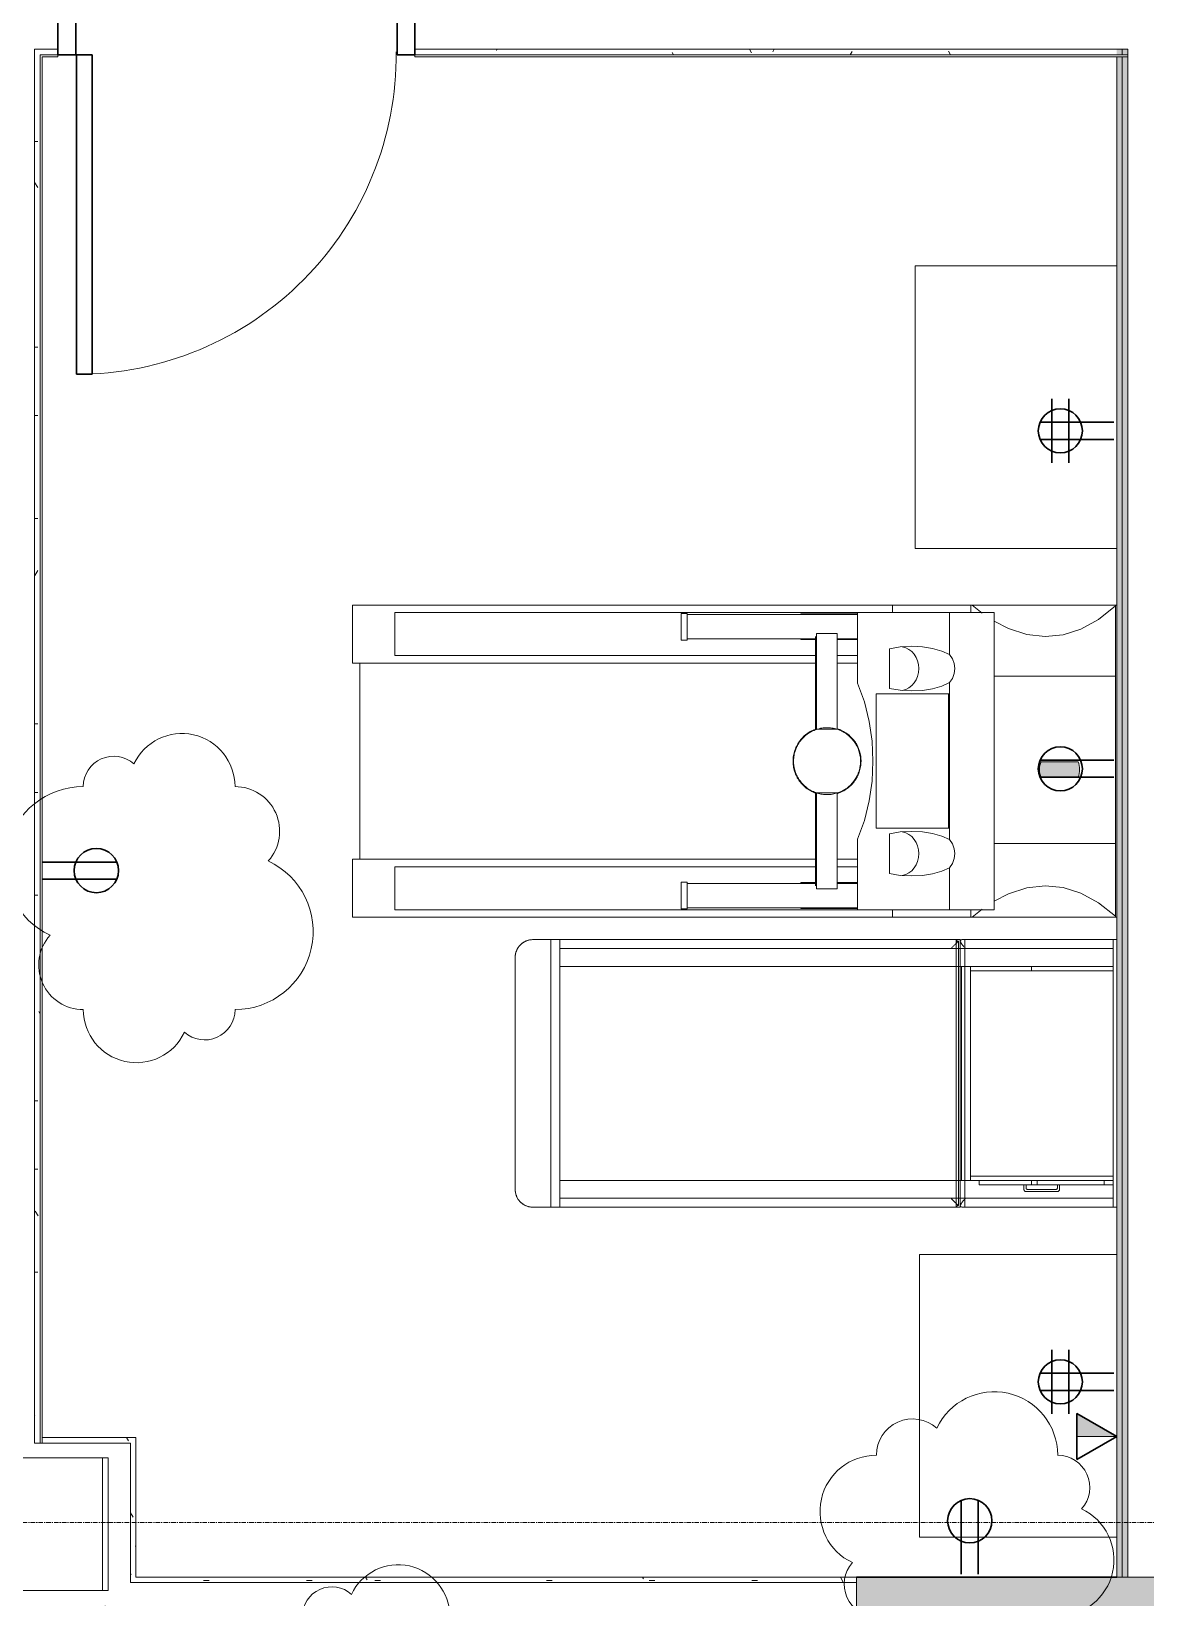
# Model space of a CAD drawing. Header units: inches. Extents: x -610 to 219, y 1022 to 1725.
# Drawn here: x -88.4 to 36.4, y 1257.6 to 1433.2 of the extents above; entities that cross this region are included whole.
import ezdxf

# ---------------------------------------------------------------- set-up
doc = ezdxf.new("R2010")
doc.units = ezdxf.units.IN
doc.header["$MEASUREMENT"] = 0
doc.linetypes.add('Grid Line 1_2_', pattern=[0.875, 0.5, -0.125, 0.125, -0.125])
for name, color, linetype, lineweight in [('A-ANNO-NOTE', 131, 'Continuous', 9), ('A-DOOR', 31, 'Continuous', 18), ('A-DOOR-FRAM', 31, 'Continuous', 30), ('A-WALL', 113, 'Continuous', 18), ('A-WALL-PATT', 111, 'Continuous', 18), ('G-ANNO-REVC', 71, 'Continuous', 9), ('I-FURN', 30, 'Continuous', 9), ('I-WALL', 2, 'Continuous', 18), ('Q-SPCQ', 91, 'Continuous', 9), ('S-GRID', 1, 'Continuous', 9)]:
    doc.layers.add(name, color=color, linetype=linetype, lineweight=lineweight)
pattern_1 = [(0, (0, 0), (15.36, 3.84), [0.634, -10.886, 0.634, -10.886, -61.44]), (0, (0, 0), (15.36, 3.84), [-23.04, 0.634, -22.406, 0.634, -10.886, -26.88]), (0, (0, 0), (15.36, 3.84), [-57.6, 0.634, -7.046, 0.634, -18.566]), (120, (5.76, 1.92), (-11.0055376, 11.38215), [0.634, -10.886, 0.634, -10.886, -61.44]), (120, (5.76, 1.92), (-11.0055376, 11.38215), [-23.04, 0.634, -22.406, 0.634, -10.886, -26.88]), (120, (5.76, 1.92), (-11.0055376, 11.38215), [-57.6, 0.634, -7.046, 0.634, -18.566]), (240, (7.68, 9.6), (-4.3544624, -15.22215), [0.634, -10.886, 0.634, -10.886, -61.44]), (240, (7.68, 9.6), (-4.3544624, -15.22215), [-23.04, 0.634, -22.406, 0.634, -10.886, -26.88]), (240, (7.68, 9.6), (-4.3544624, -15.22215), [-57.6, 0.634, -7.046, 0.634, -18.566])]

# ---------------------------------------------------------------- blocks, each defined once
blk = doc.blocks.new('Bed-Healthcare-4_SMARTBIM - Treatment_Table_SMARTBIM-V3-FIRST FLOOR POWER _ SIGNAL')
at = {"layer": 'I-FURN'}
for p, q in [((-14.06, 15), (-31.39, 15)), ((-31.39, 15), (-14.36, 15)), ((-31, 15), (-31.39, 15)), ((-31.39, 15), (-31, 15)), ((-31, 14.97), (-31, 15)), ((-31, 15), (-31, 14.97)), ((-31, 14.88), (-31, 14.96)), ((-31, 14.96), (-31, 14.88)), ((-31, 12.5), (-31, 14.87)), ((-31, 14.87), (-31, 14)), ((-14.36, 15), (-14.06, 15)), ((-14.36, 14.98), (-14.36, 14.94)), ((-14.36, 14.94), (-14.36, 14.86)), ((-14.36, 14.86), (-14.36, 14.71)), ((-14.36, 14.7), (-14.36, 14.26)), ((-14.36, 14.26), (-14.36, -14.26)), ((-13.85, 14.86), (-13.85, -14.86)), ((-13.84, -15), (-13.84, 15)), ((-13.84, 15), (-13.63, 15)), ((-13.84, -15), (-13.84, 15)), ((-13.84, 15), (-13.63, 15)), ((-13.65, 14.81), (-13.65, -14.81)), ((34, 15), (-13.63, 15)), ((-13.61, 15), (34, 15)), ((-13.41, 14.81), (-13.41, 14.88)), ((-13.41, 14.65), (-13.41, 14.81)), ((-13.41, -14.65), (-13.41, 14.65)), ((32, 15), (31, 15)), ((31, 15), (31, 14.97)), ((31, 14.97), (31, 15)), ((31, 15), (32, 15)), ((31, 14.96), (31, 14.87)), ((31, 14.87), (31, 14.96)), ((31, 14.86), (31, 14.71)), ((31, 14.71), (31, 14.86)), ((31, 14.7), (31, 14.51)), ((31, 14.51), (31, 14.7)), ((31, 14.5), (31, 14.27)), ((31, 14.27), (31, 14.5)), ((31, 14.26), (31, 14.01)), ((31, 14.01), (31, 14.26)), ((32, 14.97), (32, 15)), ((32, 15), (32, 14.97)), ((32, 14.87), (32, 14.96)), ((32, 14.96), (32, 14.87)), ((32, 14.71), (32, 14.86)), ((32, 14.86), (32, 14.71)), ((32, 14.51), (32, 14.7)), ((32, 14.7), (32, 14.51)), ((32, 14.27), (32, 14.5)), ((32, 14.5), (32, 14.27)), ((32, 14.01), (32, 14.26)), ((32, 14.26), (32, 14.01)), ((-14.44, 14), (-31, 14)), ((-31, 14), (-31, 12.5)), ((-31, 12.5), (-31, 14)), ((-31, 14), (-14.44, 14)), ((-31, 14), (-31, 12.5)), ((-31, 12.5), (-31, 12)), ((-31, 12), (-31, 12.5)), ((-21.83, 12.5), (-31, 12.5)), ((-31, 12.5), (-22.49, 12.5)), ((-31, 12.5), (-31, 12)), ((-31, 12.5), (-31, 12)), ((-31, 12), (-31, 12.5)), ((-31, 12.5), (-31, 12)), ((-30, 12.5), (-21.83, 12.5)), ((-25, 12.5), (-30, 12.5)), ((-25, 12.5), (-30, 12.5)), ((-30, 12.5), (-25, 12.5)), ((-30, 12), (-30, 12.5)), ((-30, 12.5), (-30, 12)), ((-30, 12.5), (-30, 12)), ((-30, 12.5), (-30, 12)), ((-25, 13), (-25, 12.5)), ((-25, 12.5), (-25, 13)), ((-25, 13), (-25, 12.5)), ((-25, 12.5), (-25, 13)), ((-25, 12.5), (-24.75, 12.5)), ((-24.75, 12.5), (-25, 12.5)), ((-25, 12.5), (-24.75, 12.5)), ((-24.75, 12.5), (-25, 12.5)), ((-24.75, 12.5), (-25, 12.5)), ((-24.75, 12.5), (-25, 12.5)), ((-25, 12.5), (-24.75, 12.5)), ((-21.25, 13.25), (-24.75, 13.25)), ((-24.75, 13.25), (-21.25, 13.25)), ((-21.25, 13.25), (-24.75, 13.25)), ((-24.75, 13.25), (-21.25, 13.25)), ((-24.75, 12.5), (-24.75, 12.87)), ((-24.75, 12.87), (-24.75, 12.5)), ((-24.75, 12.5), (-24.75, 12.87)), ((-24.75, 12.87), (-24.75, 12.5)), ((-21.83, 12.5), (-24.75, 12.5)), ((-21.83, 12.5), (-24.75, 12.5)), ((-24.75, 12.5), (-21.83, 12.5)), ((-24.62, 13), (-21.37, 13)), ((-21.37, 13), (-24.62, 13)), ((-24.62, 13), (-21.37, 13)), ((-21.37, 13), (-24.62, 13)), ((-22.49, 12.5), (-21.83, 12.5)), ((-22.49, 12.5), (-22.49, 12)), ((-21.83, 12), (-21.83, 12.5)), ((-21.83, 12.5), (-16, 12.5)), ((-21.25, 12.5), (-21.83, 12.5)), ((-21.25, 12.5), (-21.83, 12.5)), ((-21.83, 12.5), (-21.25, 12.5)), ((-21.25, 12.87), (-21.25, 12.5)), ((-21.25, 12.5), (-21.25, 12.87)), ((-21.25, 12.87), (-21.25, 12.5)), ((-21.25, 12.5), (-21.25, 12.87)), ((-21.25, 12.5), (-21, 12.5)), ((-21, 12.5), (-21.25, 12.5)), ((-21.25, 12.5), (-21, 12.5)), ((-21, 12.5), (-21.25, 12.5)), ((-21, 12.5), (-21.25, 12.5)), ((-21, 12.5), (-21.25, 12.5)), ((-21.25, 12.5), (-21, 12.5)), ((-21, 12.5), (-21, 13)), ((-21, 13), (-21, 12.5)), ((-21, 12.5), (-21, 13)), ((-21, 13), (-21, 12.5)), ((-16, 12.5), (-21, 12.5)), ((-16, 12.5), (-21, 12.5)), ((-21, 12.5), (-16, 12.5)), ((-16, 12.5), (-16, 12)), ((-16, 12.5), (-16, 12)), ((-16, 12), (-16, 12.5)), ((-16, 12.5), (-16, 12)), ((-14.22, 14), (-14.44, 14)), ((-14.44, 14), (-14.22, 14)), ((-14.04, 14), (-14.22, 14)), ((-14.22, 14), (-14.04, 14)), ((-13.92, 14), (-14.04, 14)), ((-14.04, 14), (-13.92, 14)), ((-13.85, 14), (-13.91, 14)), ((-13.91, 14), (-13.85, 14)), ((-13.65, 14), (-13.84, 14)), ((-13.84, 14), (-13.65, 14)), ((-13.49, 14), (-13.65, 14)), ((-13.65, 14), (-13.49, 14)), ((-13.42, 14), (-13.49, 14)), ((-13.49, 14), (-13.42, 14)), ((-13.29, 14), (-13.41, 14)), ((-13.41, 14), (-13.29, 14)), ((-13.07, 14), (-13.29, 14)), ((-13.29, 14), (-13.07, 14)), ((-12.84, 14), (-13.07, 14)), ((-13.07, 14), (-12.84, 14)), ((31, 14), (-12.84, 14)), ((-12.84, 14), (31, 14)), ((31, 12), (31, 14)), ((31, 14), (31, 12)), ((31, 14), (31, -14)), ((31, 12), (31, 14)), ((32, -14), (32, 14)), ((32, 14), (32, -14)), ((36, -13), (36, 13)), ((36, 13), (36, -13)), ((-31, 12), (-21.83, 12)), ((-21.83, 12), (-31, 12)), ((-22.49, 12), (-31, 12)), ((-31, 12), (-21.83, 12)), ((-21.83, 12), (-31, 12)), ((-31, 12), (-31, 11.5)), ((-31, 11.5), (-31, 12)), ((-31, 12), (-30, 12)), ((-21.83, 12), (-31, 12)), ((-31, 12), (-31, -11.5)), ((-31, -11.5), (-31, 12)), ((-31, 12), (-21.83, 12)), ((-31, 12), (-31, 11.5)), ((-30, 12), (-31, 12)), ((-31, 12), (-30, 12)), ((-31, 11.5), (-31, 12)), ((-31, -11.5), (-31, 12)), ((-31, 12), (-31, 11.5)), ((-31, 11.5), (-15, 11.5)), ((-15, 11.5), (-31, 11.5)), ((-31, 11.5), (-31, -11.5)), ((-31, -11.5), (-31, 11.5)), ((-31, 11.5), (-31, -11.5)), ((-30, 12), (-21.83, 12)), ((-21.83, 12), (-30, 12)), ((-21.83, 12), (-30, 12)), ((-30, 12), (-21.83, 12)), ((-30, 12), (-21.83, 12)), ((-21.83, 12), (-30, 12)), ((-30, 12), (-21.83, 12)), ((-21.83, 12), (-22.49, 12)), ((-21.83, 12), (-14.23, 12)), ((-15, 12), (-21.83, 12)), ((-21.83, 12), (-16, 12)), ((-16, 12), (-21.83, 12)), ((-16, 12), (-21.83, 12)), ((-21.83, 12), (-16, 12)), ((-15, 12), (-21.83, 12)), ((-21.83, 12), (-16, 12)), ((-14.23, 12), (-21.83, 12)), ((-21.83, 12), (-15, 12)), ((-16, 12), (-21.83, 12)), ((-21.83, 12), (-16, 12)), ((-16, 12), (-15, 12)), ((-14.23, 12), (-16, 12)), ((-16, 12), (-14.23, 12)), ((-14.23, 12), (-15, 12)), ((-15, 11.5), (-15, 12)), ((-15, 12), (-15, 11.5)), ((-14.23, 12), (-15, 12)), ((-15, 12), (-15, -12)), ((-15, 11.5), (-15, 12)), ((-15, 12), (-14.23, 12)), ((-15, 12), (-14.23, 12)), ((-15, -11.5), (-15, 11.5)), ((-14.22, 12), (-14.05, 12)), ((-14.05, 12), (-14.22, 12)), ((-14.05, 12), (-14.22, 12)), ((-14.22, 12), (-14.05, 12)), ((-14.05, 12), (-14.22, 12)), ((-14.22, 12), (-14.05, 12)), ((-14.05, 12), (-14.22, 12)), ((-14.22, 12), (-14.05, 12)), ((-14.04, 12), (-13.93, 12)), ((-14, 12), (-14.04, 12)), ((-14, 12), (-14.04, 12)), ((-14.04, 12), (-14, 12)), ((-13.93, 12), (-14.04, 12)), ((-14.04, 12), (-14, 12)), ((-14, 12), (-14.04, 12)), ((-14.04, 12), (-14, 12)), ((-13.93, 12), (-14, 12)), ((-14, -12), (-14, 12)), ((-14, 12), (-14, -12)), ((-14, 12), (-13.93, 12)), ((-13.93, 12), (-14, 12)), ((-14, 12), (-13.93, 12)), ((-13.91, 12), (-13.86, 12)), ((-13.86, 12), (-13.91, 12)), ((-13.86, 12), (-13.91, 12)), ((-13.91, 12), (-13.86, 12)), ((-13.86, 12), (-13.91, 12)), ((-13.91, 12), (-13.86, 12)), ((-13.84, 12), (-13.65, 12)), ((-13.65, 12), (-13.84, 12)), ((-13.65, 12), (-13.84, 12)), ((-13.84, 12), (-13.65, 12)), ((-13.65, 12), (-13.84, 12)), ((-13.84, 12), (-13.65, 12)), ((-13.65, 12), (-13.5, 12)), ((-13.5, 12), (-13.65, 12)), ((-13.5, 12), (-13.65, 12)), ((-13.65, 12), (-13.5, 12)), ((-13.5, 12), (-13.65, 12)), ((-13.65, 12), (-13.5, 12)), ((-13.49, 12), (-13.41, 12)), ((-13.41, 12), (-13.49, 12)), ((-13.41, 12), (-13.49, 12)), ((-13.49, 12), (-13.41, 12)), ((-13.41, 12), (-13.49, 12)), ((-13.49, 12), (-13.41, 12)), ((-13.41, 12), (-13.31, 12)), ((-13.31, 12), (-13.41, 12)), ((-13.31, 12), (-13.41, 12)), ((-13.41, 12), (-13.31, 12)), ((-13.31, 12), (-13.41, 12)), ((-13.41, 12), (-13.31, 12)), ((-13.29, 12), (-13.09, 12)), ((-13.09, 12), (-13.29, 12)), ((-13.09, 12), (-13.29, 12)), ((-13.29, 12), (-13.09, 12)), ((-13.09, 12), (-13.29, 12)), ((-13.29, 12), (-13.09, 12)), ((-13.07, 12), (-12.85, 12)), ((-12.85, 12), (-13.07, 12)), ((-12.85, 12), (-13.07, 12)), ((-13.07, 12), (-12.85, 12)), ((-12.85, 12), (-13.07, 12)), ((-13.07, 12), (-12.85, 12)), ((-12.84, 12), (31, 12)), ((31, 12), (-12.84, 12)), ((31, 12), (-12.84, 12)), ((-12.84, 12), (31, 12)), ((31, 12), (-12.84, 12)), ((-12.84, 12), (31, 12)), ((31, -12), (31, 12)), ((31, 12), (31, -12)), ((31, -12), (31, 12)), ((31, 12), (31, -12)), ((31, -12), (31, 12)), ((-31, -11.5), (-21.84, -11.5)), ((-21.84, -11.5), (-31, -11.5)), ((-31, -12), (-31, -11.5)), ((-31, -11.5), (-31, -12)), ((-31, -11.5), (-31, -12)), ((-21.84, -11.5), (-31, -11.5)), ((-31, -11.5), (-21.84, -11.5)), ((-31, -12), (-31, -11.5)), ((-31, -11.5), (-31, -12)), ((-31, -12), (-31, -11.5)), ((-31, -11.5), (-31, -12)), ((-31, -12), (-31, -11.5)), ((-31, -12), (-31, -11.5)), ((-31, -11.5), (-31, -12)), ((-31, -12), (-31, -14)), ((-21.84, -12), (-31, -12)), ((-31, -12), (-21.84, -12)), ((-31, -14), (-31, -12)), ((-31, -12), (-21.84, -12)), ((-21.84, -12), (-31, -12)), ((-31, -12), (-21.84, -12)), ((-21.84, -12), (-31, -12)), ((-31, -12), (-21.84, -12)), ((-21.84, -12), (-31, -12)), ((-31, -12), (-21.84, -12)), ((-21.84, -12), (-31, -12)), ((-31, -14.87), (-31, -12)), ((-31, -12), (-31, -14)), ((-21.84, -11.5), (-21.84, -12)), ((-21.84, -11.5), (-21.84, -12)), ((-15, -11.5), (-21.84, -11.5)), ((-21.84, -11.5), (-15, -11.5)), ((-14.44, -12), (-21.84, -12)), ((-21.84, -12), (-15, -12)), ((-21.84, -12), (-15, -12)), ((-15, -12), (-21.84, -12)), ((-21.84, -12), (-14.44, -12)), ((-15, -12), (-21.84, -12)), ((-21.84, -12), (-14.44, -12)), ((-14.44, -12), (-21.84, -12)), ((-15, -12), (-15, -11.5)), ((-15, -11.5), (-15, -12)), ((-15, -12), (-15, -11.5)), ((-15, -12), (-14.44, -12)), ((-15, -12), (-14.44, -12)), ((-14.44, -12), (-15, -12)), ((-14.44, -12), (-15, -12)), ((-14.22, -12), (-14.42, -12)), ((-14.42, -12), (-14.22, -12)), ((-14.42, -12), (-14.22, -12)), ((-14.22, -12), (-14.42, -12)), ((-14.42, -12), (-14.22, -12)), ((-14.22, -12), (-14.42, -12)), ((-14.42, -12), (-14.22, -12)), ((-14.22, -12), (-14.42, -12)), ((-14.04, -12), (-14.2, -12)), ((-14.2, -12), (-14.04, -12)), ((-14.2, -12), (-14.04, -12)), ((-14.04, -12), (-14.2, -12)), ((-14.2, -12), (-14.04, -12)), ((-14.04, -12), (-14.2, -12)), ((-14.2, -12), (-14.04, -12)), ((-14.04, -12), (-14.2, -12)), ((-13.91, -12), (-14.03, -12)), ((-14.03, -12), (-14, -12)), ((-14.03, -12), (-14, -12)), ((-14, -12), (-14.03, -12)), ((-14.03, -12), (-13.91, -12)), ((-14, -12), (-14.03, -12)), ((-14.03, -12), (-14, -12)), ((-14, -12), (-14.03, -12)), ((-14, -12), (-13.91, -12)), ((-13.91, -12), (-14, -12)), ((-14, -12), (-13.91, -12)), ((-13.91, -12), (-14, -12)), ((-13.85, -12), (-13.91, -12)), ((-13.91, -12), (-13.85, -12)), ((-13.91, -12), (-13.85, -12)), ((-13.85, -12), (-13.91, -12)), ((-13.91, -12), (-13.85, -12)), ((-13.85, -12), (-13.91, -12)), ((-13.65, -12), (-13.84, -12)), ((-13.84, -12), (-13.65, -12)), ((-13.84, -12), (-13.65, -12)), ((-13.65, -12), (-13.84, -12)), ((-13.84, -12), (-13.65, -12)), ((-13.65, -12), (-13.84, -12)), ((-13.49, -12), (-13.63, -12)), ((-13.63, -12), (-13.49, -12)), ((-13.63, -12), (-13.49, -12)), ((-13.49, -12), (-13.63, -12)), ((-13.63, -12), (-13.49, -12)), ((-13.49, -12), (-13.63, -12)), ((-13.41, -12), (-13.47, -12)), ((-13.47, -12), (-13.41, -12)), ((-13.47, -12), (-13.41, -12)), ((-13.41, -12), (-13.47, -12)), ((-13.47, -12), (-13.41, -12)), ((-13.41, -12), (-13.47, -12)), ((-13.29, -12), (-13.41, -12)), ((-13.41, -12), (-13.29, -12)), ((-13.41, -12), (-13.29, -12)), ((-13.29, -12), (-13.41, -12)), ((-13.41, -12), (-13.29, -12)), ((-13.29, -12), (-13.41, -12)), ((-13.07, -12), (-13.27, -12)), ((-13.27, -12), (-13.07, -12)), ((-13.27, -12), (-13.07, -12)), ((-13.07, -12), (-13.27, -12)), ((-13.27, -12), (-13.07, -12)), ((-13.07, -12), (-13.27, -12)), ((31, -12), (-13.05, -12)), ((-13.05, -12), (31, -12)), ((-13.05, -12), (31, -12)), ((31, -12), (-13.05, -12)), ((-13.05, -12), (31, -12)), ((31, -12), (-13.05, -12)), ((31, -14), (31, -12)), ((31, -12), (31, -14)), ((31, -14), (31, -12)), ((-31, -14), (-14.44, -14)), ((-14.44, -14), (-31, -14)), ((-31, -14), (-31, -14.87)), ((-14.44, -14), (-14.22, -14)), ((-14.22, -14), (-14.44, -14)), ((-14.22, -14), (-14.04, -14)), ((-14.04, -14), (-14.22, -14)), ((-14.04, -14), (-13.91, -14)), ((-13.91, -14), (-14.04, -14)), ((-13.91, -14), (-13.85, -14)), ((-13.85, -14), (-13.91, -14)), ((-13.82, -14), (-13.64, -14)), ((-13.64, -14), (-13.82, -14)), ((-13.64, -14), (-13.49, -14)), ((-13.49, -14), (-13.64, -14)), ((-13.48, -14), (-13.41, -14)), ((-13.41, -14), (-13.48, -14)), ((-13.41, -14), (-13.29, -14)), ((-13.29, -14), (-13.41, -14)), ((-13.29, -14), (-13.07, -14)), ((-13.07, -14), (-13.29, -14)), ((-13.07, -14), (-12.84, -14)), ((-12.84, -14), (-13.07, -14)), ((-12.84, -14), (31, -14)), ((31, -14), (-12.84, -14)), ((31, -14.01), (31, -14.26)), ((31, -14.26), (31, -14.01)), ((32, -14.26), (32, -14.01)), ((32, -14.01), (32, -14.26)), ((-31.39, -15), (-14.06, -15)), ((-14.36, -15), (-31.39, -15)), ((-31.39, -15), (-31, -15)), ((-31, -15), (-31.39, -15)), ((-31, -14.96), (-31, -14.88)), ((-31, -14.88), (-31, -14.96)), ((-31, -15), (-31, -14.97)), ((-31, -14.97), (-31, -15)), ((-14.36, -14.26), (-14.36, -14.7)), ((-14.36, -14.71), (-14.36, -14.86)), ((-14.36, -14.86), (-14.36, -14.94)), ((-14.36, -14.94), (-14.36, -14.98)), ((-14.06, -15), (-14.36, -15)), ((-13.63, -15), (-13.84, -15)), ((-13.63, -15), (-13.84, -15)), ((-13.63, -15), (34, -15)), ((34, -15), (-13.61, -15)), ((-13.41, -14.81), (-13.41, -14.65)), ((-13.41, -14.88), (-13.41, -14.81)), ((31, -14.27), (31, -14.5)), ((31, -14.5), (31, -14.27)), ((31, -14.51), (31, -14.7)), ((31, -14.7), (31, -14.51)), ((31, -14.71), (31, -14.86)), ((31, -14.86), (31, -14.71)), ((31, -14.87), (31, -14.96)), ((31, -14.96), (31, -14.87)), ((31, -14.97), (31, -15)), ((31, -15), (31, -14.97)), ((31, -15), (32, -15)), ((32, -15), (31, -15)), ((32, -14.5), (32, -14.27)), ((32, -14.27), (32, -14.5)), ((32, -14.7), (32, -14.51)), ((32, -14.51), (32, -14.7)), ((32, -14.86), (32, -14.71)), ((32, -14.71), (32, -14.86)), ((32, -14.96), (32, -14.87)), ((32, -14.87), (32, -14.96)), ((32, -15), (32, -14.97)), ((32, -14.97), (32, -15))]:
    blk.add_line(p, q, dxfattribs=at)
at = {"layer": 'I-FURN', "flags": 128}
for points in [[(-13.41, 14.88), (-13.53, 14.84), (-13.65, 14.81)], [(-13.63, 15), (-13.52, 14.97), (-13.41, 14.88)], [(36, 13), (36, 13.08), (35.99, 13.16), (35.99, 13.24), (35.97, 13.32), (35.96, 13.4), (35.94, 13.48), (35.92, 13.55), (35.9, 13.63), (35.87, 13.7), (35.84, 13.78), (35.81, 13.85), (35.77, 13.92), (35.74, 13.99), (35.69, 14.06), (35.65, 14.13), (35.6, 14.19), (35.56, 14.26), (35.5, 14.32), (35.45, 14.38), (35.39, 14.43), (35.33, 14.49), (35.27, 14.54), (35.21, 14.59), (35.15, 14.64), (35.08, 14.68), (35.01, 14.72), (34.94, 14.76), (34.87, 14.8), (34.8, 14.83), (34.72, 14.86), (34.65, 14.89), (34.57, 14.92), (34.5, 14.94), (34.42, 14.96), (34.34, 14.97), (34.26, 14.98), (34.18, 14.99), (34.1, 15), (34.02, 15), (34, 15)], [(34, -15), (34.08, -15), (34.16, -14.99), (34.24, -14.99), (34.32, -14.97), (34.4, -14.96), (34.48, -14.94), (34.55, -14.92), (34.63, -14.9), (34.7, -14.87), (34.78, -14.84), (34.85, -14.81), (34.92, -14.77), (34.99, -14.74), (35.06, -14.69), (35.13, -14.65), (35.19, -14.6), (35.26, -14.56), (35.32, -14.5), (35.38, -14.45), (35.43, -14.39), (35.49, -14.33), (35.54, -14.27), (35.59, -14.21), (35.64, -14.15), (35.68, -14.08), (35.72, -14.01), (35.76, -13.94), (35.8, -13.87), (35.83, -13.8), (35.86, -13.72), (35.89, -13.65), (35.92, -13.57), (35.94, -13.5), (35.96, -13.42), (35.97, -13.34), (35.98, -13.26), (35.99, -13.18), (36, -13.1), (36, -13.02), (36, -13)], [(-13.65, -14.81), (-13.53, -14.84), (-13.41, -14.88)], [(-13.41, -14.88), (-13.52, -14.97), (-13.63, -15)]]:
    blk.add_lwpolyline(points, dxfattribs=at)
at = {"layer": 'I-FURN'}
for centre, radius, start, end in [((34, 13), 2, 0, 90), ((-24.75, 13), 0.25, 90, 180), ((-24.75, 13), 0.25, 90, 180), ((-24.75, 13), 0.25, 90, 180), ((-24.75, 13), 0.25, 165, 180), ((-24.75, 13), 0.25, 135, 165), ((-24.75, 13), 0.25, 120, 135), ((-24.75, 13), 0.25, 105, 120), ((-24.75, 13), 0.25, 90, 105), ((-24.62, 12.87), 0.125, 90, 180), ((-24.62, 12.87), 0.125, 90, 180), ((-24.62, 12.87), 0.125, 90, 180), ((-24.62, 12.87), 0.125, 135, 180), ((-24.62, 12.87), 0.125, 105, 135), ((-24.62, 12.87), 0.125, 90, 105), ((-21.37, 12.87), 0.125, 0, 90), ((-21.37, 12.87), 0.125, 75, 90), ((-21.37, 12.87), 0.125, 0, 90), ((-21.37, 12.87), 0.125, 360, 90), ((-21.37, 12.87), 0.125, 45, 75), ((-21.37, 12.87), 0.125, 30, 45), ((-21.37, 12.87), 0.125, 15, 30), ((-21.25, 13), 0.25, 0, 90), ((-21.25, 13), 0.25, 45, 90), ((-21.25, 13), 0.25, 0, 90), ((-21.25, 13), 0.25, 0, 90), ((-21.37, 12.87), 0.125, 360, 15), ((-21.25, 13), 0.25, 30, 45), ((-21.25, 13), 0.25, 15, 30), ((-21.25, 13), 0.25, 0, 15), ((34, -13), 2, 270, 0)]:
    blk.add_arc(centre, radius, start, end, dxfattribs=at)
for centre, start_param, end_param in [((-14.06, 14), 5.75613, 6.283185), ((-14.06, -14), 3.141593, 3.668648)]:
    blk.add_ellipse(centre, major_axis=(0, 1), ratio=0.407793, start_param=start_param, end_param=end_param, dxfattribs=at)
for points, knots in [([(-13.85, 14.86), (-13.86, 14.82), (-13.89, 14.74), (-13.96, 14.63), (-14, 14.55), (-14.05, 14.48), (-14.12, 14.38), (-14.25, 14.22), (-14.36, 14.09), (-14.44, 14)], [-1, -1, -1, -1, -0.75, -0.625, -0.5625, -0.5, -0.375, -0.25, 0, 0, 0, 0]), ([(-12.84, 14), (-12.92, 14.08), (-13.03, 14.2), (-13.18, 14.35), (-13.29, 14.46), (-13.39, 14.56), (-13.52, 14.68), (-13.6, 14.76), (-13.65, 14.81)], [-1, -1, -1, -1, -0.75, -0.625, -0.5, -0.375, -0.25, 0, 0, 0, 0]), ([(-14.44, -14), (-14.36, -14.09), (-14.25, -14.22), (-14.12, -14.38), (-14.05, -14.48), (-14, -14.55), (-13.96, -14.63), (-13.89, -14.74), (-13.86, -14.82), (-13.85, -14.86)], [0, 0, 0, 0, 0.25, 0.375, 0.5, 0.5625, 0.625, 0.75, 1, 1, 1, 1]), ([(-13.65, -14.81), (-13.6, -14.76), (-13.52, -14.68), (-13.39, -14.56), (-13.29, -14.46), (-13.18, -14.35), (-13.03, -14.2), (-12.91, -14.08), (-12.84, -14)], [0, 0, 0, 0, 0.25, 0.375, 0.5, 0.625, 0.75, 1, 1, 1, 1])]:
    blk.add_open_spline(points, degree=3, knots=knots, dxfattribs=at)
blk = doc.blocks.new('Treadmill_4768 - Treadmill_4768-4593983-FIRST FLOOR POWER _ SIGNAL')
at = {"layer": 'Q-SPCQ'}
for p, q in [((-35, 85.58), (-35, 85.73)), ((-35, 69.5), (-35, 85.58)), ((-35, 85.58), (-34.89, 85.58)), ((-34.89, 85.58), (-27.03, 85.58)), ((-27.03, 85.58), (-8.28, 85.58)), ((-27.03, 71.97), (-27.03, 85.58)), ((-8.28, 85.58), (-0.11, 85.58)), ((-8.28, 85.58), (-8.28, 71.97)), ((-0.11, 85.58), (0, 85.58)), ((0, 85.73), (0, 85.58)), ((0, 85.58), (0, 69.5)), ((-34.1, 70.63), (-35, 69.5)), ((-34.15, 66.97), (-34.15, 71.97)), ((-34.15, 71.97), (-0.85, 71.97)), ((0, 69.5), (-0.9, 70.63)), ((-0.85, 71.97), (-0.85, 66.97)), ((-35, 69.36), (-35, 69.5)), ((-35, 60.58), (-35, 69.36)), ((-35, 69.36), (-34.15, 69.36)), ((-0.85, 69.36), (0, 69.36)), ((0, 69.5), (0, 69.36)), ((0, 69.36), (0, 60.58)), ((-34.15, 56.67), (-34.15, 66.97)), ((-29.44, 66.97), (-34.15, 66.97)), ((-8.7, 66.97), (-26.3, 66.97)), ((-25.05, 66.84), (-25.05, 66.97)), ((-10, 66.97), (-25.05, 66.97)), ((-25.05, 58.76), (-25.05, 66.84)), ((-25.05, 66.84), (-10, 66.84)), ((-10, 66.97), (-10, 66.84)), ((-10, 66.84), (-10, 58.76)), ((-0.85, 66.97), (-5.56, 66.97)), ((-0.85, 66.97), (-0.85, 56.67)), ((-35, 1.07), (-35, 60.58)), ((-34.15, 60.58), (-35, 60.58)), ((-35, 60.58), (-34.15, 60.58)), ((-25.65, 60.26), (-30.1, 60.26)), ((-4.9, 60.26), (-9.35, 60.26)), ((-0.85, 60.58), (0, 60.58)), ((-0.85, 60.58), (0, 60.58)), ((0, 60.58), (0, 1.07)), ((-25.05, 58.76), (-10, 58.76)), ((-34.15, 56.67), (-26.25, 56.67)), ((-34.15, 4.83), (-34.15, 56.67)), ((-34, 50.33), (-34, 56.67)), ((-33.93, 56.67), (-33.93, 37.58)), ((-31.2, 54.39), (-31.2, 56.67)), ((-31.12, 56.67), (-31.12, 54.39)), ((-29.35, 56.67), (-29.35, 54.39)), ((-28.5, 56.67), (-28.5, 54.39)), ((-8.75, 56.67), (-0.85, 56.67)), ((-6.5, 54.39), (-6.5, 56.67)), ((-5.65, 54.39), (-5.65, 56.67)), ((-3.88, 54.39), (-3.88, 56.67)), ((-3.8, 56.67), (-3.8, 54.39)), ((-1.07, 37.58), (-1.07, 56.67)), ((-1, 56.67), (-1, 50.33)), ((-0.85, 56.67), (-0.85, 4.83)), ((-31.82, 54.39), (-21.07, 54.39)), ((-31.82, 52.08), (-31.82, 54.39)), ((-21.07, 54.39), (-21.07, 52.08)), ((-13.93, 54.39), (-3.18, 54.39)), ((-13.93, 54.39), (-13.93, 52.08)), ((-3.18, 52.08), (-3.18, 54.39)), ((-21.07, 52.08), (-31.82, 52.08)), ((-21.18, 51.95), (-31.46, 51.95)), ((-31.2, 37.58), (-31.2, 52.08)), ((-31.12, 51.95), (-31.12, 50.33)), ((-29.35, 51.95), (-29.35, 4.83)), ((-28.5, 51.95), (-28.5, 1.07)), ((-21.18, 51.95), (-21.18, 52.08)), ((-21.06, 51.95), (-21.18, 51.95)), ((-3.18, 52.08), (-13.93, 52.08)), ((-13.82, 51.95), (-13.93, 51.95)), ((-13.82, 51.95), (-13.82, 52.08)), ((-3.54, 51.95), (-13.82, 51.95)), ((-6.5, 1.07), (-6.5, 51.95)), ((-5.65, 4.83), (-5.65, 51.95)), ((-3.88, 50.33), (-3.88, 51.95)), ((-3.8, 52.08), (-3.8, 37.58)), ((-33.93, 50.33), (-34, 50.33)), ((-31.12, 50.33), (-31.2, 50.33)), ((-3.88, 50.33), (-3.8, 50.33)), ((-1.07, 50.33), (-1, 50.33)), ((-34.06, 37.58), (-34.06, 36.9)), ((-34.06, 37.58), (-31.06, 37.58)), ((-31.06, 36.9), (-34.06, 36.9)), ((-31.06, 36.9), (-31.06, 37.58)), ((-3.94, 37.58), (-3.94, 36.9)), ((-3.94, 37.58), (-0.94, 37.58)), ((-0.94, 36.9), (-3.94, 36.9)), ((-0.94, 36.9), (-0.94, 37.58)), ((-29.35, 4.83), (-34.15, 4.83)), ((-5.65, 4.83), (-0.85, 4.83)), ((-35, 0.08), (-35, 1.07)), ((-35, 0.07), (-28.5, 0.07)), ((-28.5, 1.07), (-28.5, 0.08)), ((-28.5, 0.9), (-6.5, 0.9)), ((-6.5, 0.08), (-6.5, 1.07)), ((-6.5, 0.07), (0, 0.07)), ((0, 1.07), (0, 0.08))]:
    blk.add_line(p, q, dxfattribs=at)
at = {"layer": 'Q-SPCQ', "flags": 128}
for points in [[(-34.89, 85.58), (-33.39, 83.65), (-32.31, 81.69), (-31.67, 79.7), (-31.46, 77.68), (-31.7, 75.64), (-32.37, 73.59), (-33.2, 71.97)], [(-1.8, 71.97), (-2.63, 73.59), (-3.3, 75.64), (-3.54, 77.68), (-3.33, 79.7), (-2.69, 81.69), (-1.61, 83.65), (-0.11, 85.58)], [(-30.37, 62.74), (-30.31, 63.94), (-30.13, 65.08), (-29.83, 66.11), (-29.44, 66.97)], [(-29.44, 66.97), (-28.96, 67.3), (-28.43, 67.51), (-27.87, 67.58), (-27.31, 67.51), (-26.78, 67.3), (-26.3, 66.97)], [(-26.3, 66.97), (-25.91, 66.11), (-25.62, 65.08), (-25.43, 63.94), (-25.37, 62.74)], [(-9.63, 62.74), (-9.57, 63.94), (-9.38, 65.08), (-9.09, 66.11), (-8.7, 66.97)], [(-8.7, 66.97), (-8.22, 67.3), (-7.69, 67.51), (-7.13, 67.58), (-6.57, 67.51), (-6.04, 67.3), (-5.56, 66.97)], [(-5.56, 66.97), (-5.17, 66.11), (-4.87, 65.08), (-4.69, 63.94), (-4.63, 62.74)], [(-30.1, 60.26), (-30.3, 61.46), (-30.37, 62.74)], [(-25.37, 62.74), (-25.44, 61.46), (-25.65, 60.26)], [(-9.35, 60.26), (-9.56, 61.46), (-9.63, 62.74)], [(-4.63, 62.74), (-4.7, 61.46), (-4.9, 60.26)], [(-26.25, 56.67), (-24.14, 57.43), (-21.96, 57.97), (-19.74, 58.29), (-17.5, 58.37)], [(-17.5, 58.37), (-15.26, 58.29), (-13.04, 57.97), (-10.86, 57.43), (-8.75, 56.67)], [(-13.75, 53.25), (-13.75, 53.4), (-13.76, 53.55), (-13.78, 53.7), (-13.8, 53.85), (-13.82, 54), (-13.86, 54.14), (-13.9, 54.29), (-13.94, 54.43), (-13.99, 54.57), (-14.05, 54.71), (-14.11, 54.85), (-14.17, 54.98), (-14.25, 55.11), (-14.32, 55.24), (-14.4, 55.37), (-14.49, 55.49), (-14.58, 55.61), (-14.68, 55.72), (-14.78, 55.83), (-14.89, 55.94), (-15, 56.04), (-15.11, 56.14), (-15.23, 56.23), (-15.35, 56.32), (-15.47, 56.41), (-15.6, 56.48), (-15.73, 56.56), (-15.87, 56.63), (-16, 56.69), (-16.14, 56.75), (-16.28, 56.8), (-16.42, 56.84), (-16.57, 56.88), (-16.72, 56.92), (-16.86, 56.95), (-17.01, 56.97), (-17.16, 56.98), (-17.31, 57), (-17.46, 57), (-17.61, 57), (-17.76, 56.99), (-17.91, 56.98), (-18.06, 56.96), (-18.21, 56.93), (-18.35, 56.9), (-18.5, 56.86), (-18.64, 56.82), (-18.78, 56.77), (-18.92, 56.72), (-19.06, 56.66), (-19.2, 56.59), (-19.33, 56.52), (-19.46, 56.45), (-19.58, 56.37), (-19.71, 56.28), (-19.83, 56.19), (-19.94, 56.1), (-20.05, 56), (-20.16, 55.89), (-20.27, 55.78), (-20.36, 55.67), (-20.46, 55.55), (-20.55, 55.43), (-20.63, 55.31), (-20.71, 55.18), (-20.79, 55.05), (-20.86, 54.92), (-20.92, 54.78), (-20.98, 54.65), (-21.03, 54.51), (-21.08, 54.36), (-21.12, 54.22), (-21.16, 54.07), (-21.19, 53.93), (-21.21, 53.78), (-21.23, 53.63), (-21.24, 53.48), (-21.25, 53.33), (-21.25, 53.25)], [(-13.87, 54.39), (-13.88, 54.45), (-13.94, 54.59), (-13.99, 54.73), (-14.05, 54.87), (-14.12, 55.01), (-14.19, 55.14), (-14.27, 55.27), (-14.36, 55.4), (-14.44, 55.52), (-14.54, 55.65), (-14.64, 55.76), (-14.74, 55.87), (-14.85, 55.98), (-14.96, 56.09), (-15.07, 56.19), (-15.19, 56.28), (-15.32, 56.37), (-15.44, 56.46), (-15.57, 56.53), (-15.7, 56.61), (-15.84, 56.68), (-15.98, 56.74), (-16.12, 56.8), (-16.26, 56.85), (-16.41, 56.9), (-16.55, 56.94), (-16.7, 56.97), (-16.85, 57), (-17, 57.03), (-17.15, 57.04), (-17.31, 57.05), (-17.46, 57.06), (-17.61, 57.06), (-17.76, 57.05), (-17.92, 57.04), (-18.07, 57.02), (-18.22, 56.99), (-18.37, 56.96), (-18.51, 56.92), (-18.66, 56.88), (-18.8, 56.83), (-18.95, 56.77), (-19.09, 56.71), (-19.22, 56.65), (-19.36, 56.58), (-19.49, 56.5), (-19.62, 56.42), (-19.74, 56.33), (-19.86, 56.24), (-19.98, 56.14), (-20.09, 56.04), (-20.2, 55.93), (-20.31, 55.82), (-20.41, 55.71), (-20.51, 55.59), (-20.6, 55.47), (-20.68, 55.34), (-20.76, 55.21), (-20.84, 55.08), (-20.91, 54.95), (-20.98, 54.81), (-21.04, 54.67), (-21.09, 54.53), (-21.13, 54.39)], [(-21.25, 53.25), (-21.25, 53.1), (-21.24, 52.95), (-21.22, 52.8), (-21.2, 52.65), (-21.18, 52.5), (-21.14, 52.36), (-21.1, 52.21), (-21.06, 52.07), (-21.01, 51.93), (-20.95, 51.79), (-20.89, 51.65), (-20.83, 51.52), (-20.75, 51.39), (-20.68, 51.26), (-20.6, 51.13), (-20.51, 51.01), (-20.42, 50.89), (-20.32, 50.78), (-20.22, 50.67), (-20.11, 50.56), (-20, 50.46), (-19.89, 50.36), (-19.77, 50.27), (-19.65, 50.18), (-19.53, 50.09), (-19.4, 50.02), (-19.27, 49.94), (-19.13, 49.87), (-19, 49.81), (-18.86, 49.75), (-18.72, 49.7), (-18.58, 49.66), (-18.43, 49.62), (-18.28, 49.58), (-18.14, 49.55), (-17.99, 49.53), (-17.84, 49.52), (-17.69, 49.5), (-17.54, 49.5), (-17.39, 49.5), (-17.24, 49.51), (-17.09, 49.52), (-16.94, 49.54), (-16.79, 49.57), (-16.65, 49.6), (-16.5, 49.64), (-16.36, 49.68), (-16.22, 49.73), (-16.08, 49.78), (-15.94, 49.84), (-15.8, 49.91), (-15.67, 49.98), (-15.54, 50.05), (-15.42, 50.13), (-15.29, 50.22), (-15.17, 50.31), (-15.06, 50.4), (-14.95, 50.5), (-14.84, 50.61), (-14.73, 50.72), (-14.64, 50.83), (-14.54, 50.95), (-14.45, 51.07), (-14.37, 51.19), (-14.29, 51.32), (-14.21, 51.45), (-14.14, 51.58), (-14.08, 51.72), (-14.02, 51.85), (-13.97, 51.99), (-13.92, 52.14), (-13.88, 52.28), (-13.84, 52.43), (-13.81, 52.57), (-13.79, 52.72), (-13.77, 52.87), (-13.76, 53.02), (-13.75, 53.17), (-13.75, 53.25)], [(-21.12, 52.08), (-21.12, 52.05), (-21.06, 51.91), (-21.01, 51.77), (-20.95, 51.63), (-20.88, 51.49), (-20.81, 51.36), (-20.73, 51.23), (-20.64, 51.1), (-20.56, 50.98), (-20.46, 50.85), (-20.36, 50.74), (-20.26, 50.63), (-20.15, 50.52), (-20.04, 50.41), (-19.93, 50.31), (-19.81, 50.22), (-19.68, 50.13), (-19.56, 50.04), (-19.43, 49.97), (-19.3, 49.89), (-19.16, 49.82), (-19.02, 49.76), (-18.88, 49.7), (-18.74, 49.65), (-18.59, 49.6), (-18.45, 49.56), (-18.3, 49.53), (-18.15, 49.5), (-18, 49.47), (-17.85, 49.46), (-17.69, 49.45), (-17.54, 49.44), (-17.39, 49.44), (-17.24, 49.45), (-17.08, 49.46), (-16.93, 49.48), (-16.78, 49.51), (-16.63, 49.54), (-16.49, 49.58), (-16.34, 49.62), (-16.2, 49.67), (-16.05, 49.73), (-15.91, 49.79), (-15.78, 49.85), (-15.64, 49.92), (-15.51, 50), (-15.38, 50.08), (-15.26, 50.17), (-15.14, 50.26), (-15.02, 50.36), (-14.91, 50.46), (-14.8, 50.57), (-14.69, 50.68), (-14.59, 50.79), (-14.49, 50.91), (-14.4, 51.03), (-14.32, 51.16), (-14.24, 51.29), (-14.16, 51.42), (-14.09, 51.55), (-14.02, 51.69), (-13.96, 51.83), (-13.91, 51.97), (-13.88, 52.08)]]:
    blk.add_lwpolyline(points, dxfattribs=at)
at = {"layer": 'Q-SPCQ'}
for start, end in [(117.6707, 121.8399), (98.7683, 101.7625), (78.2171, 81.6118), (58.3206, 63.7735), (158.0552, 160.8192), (140, 140.8096), (40, 42.0206), (17.3595, 22.9355), (197.5122, 202.9355), (338.0552, 340.8192), (220, 222.0206), (238.3206, 243.7735), (258.2171, 261.6118), (278.7683, 281.7625), (297.6707, 301.8399), (320, 320.8096)]:
    blk.add_arc((-17.5, 53.25), 3.75, start, end, dxfattribs=at)
for centre in [(-27.87, 61.28), (-7.13, 61.28)]:
    blk.add_ellipse(centre, major_axis=(2.5, 0), ratio=0.898794, start_param=0.178375, end_param=2.963218, dxfattribs=at)
blk = doc.blocks.new('30 x 60 table2 - 30 x 60 table-4648278-FIRST FLOOR POWER _ SIGNAL')
at = {"layer": 'I-FURN'}
for p, q in [((3923.89, 836.86), (3901.32, 836.86)), ((3901.32, 836.86), (3923.89, 836.86)), ((3923.89, 805.18), (3923.89, 836.86)), ((3923.89, 836.86), (3923.89, 805.18)), ((3901.32, 805.18), (3923.89, 805.18)), ((3923.89, 805.18), (3901.32, 805.18))]:
    blk.add_line(p, q, dxfattribs=at)
blk = doc.blocks.new('30 x 60 table3 - 30 x 60 table-4648290-FIRST FLOOR POWER _ SIGNAL')
at = {"layer": 'I-FURN'}
for p, q in [((3920.75, 842.52), (3898.65, 842.52)), ((3898.65, 842.52), (3920.75, 842.52)), ((3920.75, 810.84), (3920.75, 842.52)), ((3920.75, 842.52), (3920.75, 810.84)), ((3898.65, 810.84), (3920.75, 810.84)), ((3920.75, 810.84), (3898.65, 810.84))]:
    blk.add_line(p, q, dxfattribs=at)
blk = doc.blocks.new('Single Flush - OTJ_SOLIDFLUSH_ALUM-4815211-FIRST FLOOR POWER _ SIGNAL')
at = {"layer": 'A-DOOR', "lineweight": 30}
for p, q in [((16.15625, 38.5), (16.15625, 2.6875)), ((17.90625, 38.5), (16.15625, 38.5)), ((17.90625, 2.6875), (17.90625, 38.5)), ((16.15625, 2.6875), (17.90625, 2.6875))]:
    blk.add_line(p, q, dxfattribs=at)
at = {"layer": 'A-DOOR', "lineweight": 9}
blk.add_arc((17.90625, 2.6875), 35.8125, 90, 180.5, dxfattribs=at)
at = {"layer": 'A-DOOR-FRAM'}
for p, q in [((-20, -3.0625), (-20, 2.6875)), ((-20, 2.6875), (-18, 2.6875)), ((-18, -3.0625), (-18, 2.6875)), ((18.000004, -3.0625), (18.000004, 2.6875)), ((18.000004, 2.6875), (20.000004, 2.6875)), ((20.000004, -3.0625), (20.000004, 2.6875)), ((-20, -3.0625), (-18, -3.0625)), ((18.000004, -3.0625), (20.000004, -3.0625))]:
    blk.add_line(p, q, dxfattribs=at)
blk = doc.blocks.new('Family - ___-4856881-FIRST FLOOR POWER _ SIGNAL')
at = {"layer": 'G-ANNO-REVC'}
for centre, radius, start, end in [((-71.54, 1348.51), 5.95, 360, 154.7912), ((-79.19, 1348.51), 3.4, 48.1897, 180), ((-82.59, 1339.76), 8.75, 90, 244.7912), ((-65.59, 1343.51), 5, 318.1897, 90), ((-65.59, 1332.26), 8.75, 270, 64.7912), ((-82.59, 1328.51), 5, 138.1897, 270), ((-76.64, 1323.51), 5.95, 180, 334.7912), ((-68.99, 1323.51), 3.4, 228.1897, 0), ((19.47, 1273.57), 7.11, 360, 154.7912), ((10.33, 1273.57), 4.06, 48.1897, 180), ((6.27, 1267.25), 6.32, 90, 244.7912), ((26.57, 1269.96), 3.61, 318.1897, 90), ((26.57, 1261.83), 6.32, 270, 64.7912), ((-47.31, 1255.51), 5.78, 360, 154.7912), ((6.27, 1259.12), 3.61, 138.1897, 270), ((-54.74, 1255.51), 3.3, 48.1897, 180)]:
    blk.add_arc(centre, radius, start, end, dxfattribs=at)

msp = doc.modelspace()

# ---------------------------------------------------------------- hatches: boundary and pattern name
at = {"layer": 'A-ANNO-NOTE'}
for points in [[(24.54, 1350.48), (28.86, 1351.29), (24.57, 1350.8)], [(24.54, 1350.48), (28.89, 1351.23), (28.86, 1351.29)], [(24.54, 1350.48), (28.91, 1351.17), (28.89, 1351.23)], [(24.54, 1350.48), (28.96, 1350.99), (28.91, 1351.17)], [(24.57, 1350.04), (28.96, 1350.99), (24.54, 1350.42)], [(24.54, 1350.42), (28.96, 1350.99), (24.54, 1350.48)], [(24.57, 1350.8), (28.86, 1351.29), (24.71, 1351.29)], [(24.57, 1350.04), (29.01, 1350.8), (28.96, 1350.99)], [(29.01, 1350.04), (29.01, 1350.8), (24.57, 1350.04)], [(29.01, 1350.04), (29.03, 1350.54), (29.01, 1350.8)], [(28.86, 1349.55), (29.01, 1350.04), (24.57, 1350.04)], [(28.86, 1349.55), (24.57, 1350.04), (24.69, 1349.61)], [(24.71, 1349.55), (28.86, 1349.55), (24.69, 1349.61)], [(33.19, 1275.67), (28.72, 1278.25), (28.72, 1275.67)]]:
    msp.add_hatch(color=256, dxfattribs=at).paths.add_polyline_path(points, flags=0)
at = {"layer": 'A-WALL-PATT', "lineweight": 9}
h = msp.add_hatch(dxfattribs=at)
h.set_pattern_fill('FP_1', color=256, style=0, pattern_type=2)
h.set_pattern_definition(pattern_1)
h.paths.add_polyline_path([(33.81, 1259.91), (33.81, 1430.29), (33.19, 1430.29), (33.19, 1259.91)], flags=0)
h.paths.add_polyline_path([(33.19, 1430.54), (33.81, 1430.54), (33.81, 1431.16), (33.19, 1431.16)], flags=0)
h.paths.add_polyline_path([(33.19, 1435.79), (33.81, 1435.79), (33.81, 1495.97), (33.19, 1495.97), (33.19, 1435.91)], flags=0)
h.paths.add_polyline_path([(33.81, 1500.6), (33.81, 1501.22), (33.19, 1501.22), (33.19, 1500.6)], flags=0)
h.paths.add_polyline_path([(33.81, 1501.47), (33.81, 1668.29), (33.19, 1668.29), (33.19, 1501.47)], flags=0)
h = msp.add_hatch(dxfattribs=at)
h.set_pattern_fill('FP_1', color=256, style=0, pattern_type=2)
h.set_pattern_definition(pattern_1)
h.paths.add_polyline_path([(33.81, 1259.91), (34.44, 1259.91), (34.44, 1430.29), (33.81, 1430.29), (33.81, 1272.55)], flags=0)
h.paths.add_polyline_path([(33.81, 1430.54), (34.44, 1430.54), (34.44, 1431.16), (33.81, 1431.16)], flags=0)
h.paths.add_polyline_path([(34.44, 1435.79), (34.44, 1495.97), (33.81, 1495.97), (33.81, 1435.79)], flags=0)
h.paths.add_polyline_path([(33.81, 1500.6), (34.44, 1500.6), (34.44, 1501.22), (33.81, 1501.22)], flags=0)
h.paths.add_polyline_path([(33.81, 1501.47), (34.44, 1501.47), (34.44, 1668.29), (33.81, 1668.29), (33.81, 1515.28)], flags=0)
h = msp.add_hatch(dxfattribs=at)
h.set_pattern_fill('FP_1', color=256, style=0, pattern_type=2)
h.set_pattern_definition(pattern_1)
h.paths.add_polyline_path([(33.19, 1430.54), (33.19, 1431.16), (-45.44, 1431.16), (-45.44, 1430.54), (23.85, 1430.54)], flags=0)
h.paths.add_polyline_path([(-90.56, 1430.54), (-90.56, 1431.16), (-146.53, 1431.16), (-146.53, 1430.54), (-100.19, 1430.54), (-100.19, 1430.66), (-91.19, 1430.66), (-91.19, 1430.54)], flags=0)
h.paths.add_polyline_path([(-85.44, 1430.54), (-85.44, 1431.16), (-88.06, 1431.16), (-88.06, 1430.54), (-87.44, 1430.54)], flags=0)
h.paths.add_polyline_path([(-188.78, 1430.54), (-188.53, 1430.54), (-188.53, 1431.16), (-188.91, 1431.16), (-188.91, 1430.54)], flags=0)
h.paths.add_polyline_path([(-194.16, 1430.54), (-193.53, 1430.54), (-193.53, 1431.16), (-252.78, 1431.16), (-252.78, 1430.54), (-201.34, 1430.54)], flags=0)
h.paths.add_polyline_path([(-292.78, 1430.54), (-292.78, 1431.16), (-296.78, 1431.16), (-296.78, 1430.54)], flags=0)
h = msp.add_hatch(dxfattribs=at)
h.set_pattern_fill('FP_1', color=256, style=0, pattern_type=2)
h.set_pattern_definition(pattern_1)
h.paths.add_polyline_path([(-88.06, 1275.54), (-87.44, 1275.54), (-87.44, 1430.54), (-88.06, 1430.54), (-88.06, 1313.01)], flags=0)
h = msp.add_hatch(dxfattribs=at)
h.set_pattern_fill('FP_1', color=256, style=0, pattern_type=2)
h.set_pattern_definition(pattern_1)
h.paths.add_polyline_path([(-90.56, 1274.91), (-90.56, 1275.54), (-115.31, 1275.54), (-115.31, 1274.91), (-91.31, 1274.91)], flags=0)
h.paths.add_polyline_path([(-79.81, 1274.91), (-77.31, 1274.91), (-77.31, 1275.54), (-87.19, 1275.54), (-87.19, 1274.91), (-80.44, 1274.91)], flags=0)
h.paths.add_polyline_path([(-87.44, 1274.91), (-87.44, 1275.54), (-88.06, 1275.54), (-88.06, 1274.91)], flags=0)
h = msp.add_hatch(dxfattribs=at)
h.set_pattern_fill('FP_1', color=256, style=0, pattern_type=2)
h.set_pattern_definition(pattern_1)
h.paths.add_polyline_path([(-77.31, 1259.29), (-76.69, 1259.29), (-76.69, 1275.54), (-77.31, 1275.54), (-77.31, 1272.55)], flags=0)
h = msp.add_hatch(dxfattribs=at)
h.set_pattern_fill('FP_1', color=256, style=0, pattern_type=2)
h.set_pattern_definition(pattern_1)
h.paths.add_polyline_path([(-79.81, 1256.16), (-79.81, 1256.79), (-80.44, 1256.79), (-80.44, 1256.16)], flags=0)
h.paths.add_polyline_path([(-79.81, 1258.41), (-79.81, 1273.29), (-80.44, 1273.29), (-80.44, 1258.41)], flags=0)
h = msp.add_hatch(dxfattribs=at)
h.set_pattern_fill('FP_1', color=256, style=0, pattern_type=2)
h.set_pattern_definition(pattern_1)
h.paths.add_polyline_path([(4.04, 1259.29), (4.04, 1259.91), (-76.69, 1259.91), (-76.69, 1259.29), (1.33, 1259.29)], flags=0)
for points in [[(4.04, 1184.04), (8.66, 1184.04), (8.66, 1259.91), (4.04, 1259.91), (4.04, 1188.29)], [(158.96, 1255.04), (158.96, 1259.91), (8.66, 1259.91), (8.66, 1255.04), (134.69, 1255.04)]]:
    msp.add_hatch(color=7, dxfattribs=at).paths.add_polyline_path(points, flags=0)

# ---------------------------------------------------------------- linework, layer by layer
at = {"layer": 'A-ANNO-NOTE', "lineweight": 30}
for p, q in [((25.92, 1384.8), (25.92, 1391.97)), ((27.84, 1384.8), (27.84, 1391.97)), ((32.86, 1389.34), (24.6, 1389.34)), ((32.86, 1387.42), (24.6, 1387.42)), ((32.86, 1351.46), (24.6, 1351.46)), ((32.86, 1349.55), (24.6, 1349.55)), ((-87.11, 1340.05), (-78.85, 1340.05)), ((-87.11, 1338.14), (-78.85, 1338.14)), ((25.92, 1278.2), (25.92, 1285.38)), ((27.84, 1278.2), (27.84, 1285.38)), ((32.86, 1282.75), (24.6, 1282.75)), ((32.86, 1280.83), (24.6, 1280.83)), ((33.19, 1275.67), (28.72, 1278.25)), ((28.72, 1273.09), (28.72, 1278.25)), ((33.19, 1275.67), (28.72, 1273.09)), ((15.77, 1260.24), (15.77, 1268.5)), ((17.69, 1260.24), (17.69, 1268.5))]:
    msp.add_line(p, q, dxfattribs=at)
at = {"layer": 'A-ANNO-NOTE'}
for p, q in [((28.86, 1351.29), (24.71, 1351.29)), ((24.71, 1349.55), (28.86, 1349.55)), ((33.19, 1275.67), (28.72, 1278.25)), ((28.72, 1278.25), (28.72, 1275.67)), ((28.72, 1275.67), (33.19, 1275.67))]:
    msp.add_line(p, q, dxfattribs=at)
at = {"layer": 'A-ANNO-NOTE', "lineweight": 30}
for centre, radius in [((26.88, 1388.38), 2.47), ((26.88, 1350.5), 2.47), ((-81.13, 1339.09), 2.48), ((26.88, 1281.79), 2.47), ((16.73, 1266.22), 2.48)]:
    msp.add_circle(centre, radius, dxfattribs=at)
at = {"layer": 'A-ANNO-NOTE'}
for start, end in [(157.2244, 202.7756), (337.2244, 22.7756)]:
    msp.add_arc((26.79, 1350.42), 2.25, start, end, dxfattribs=at)
at = {"layer": 'A-WALL'}
for p, q in [((-85.44, 1431.16), (-88.06, 1431.16)), ((-88.06, 1431.16), (-88.06, 1274.91)), ((34.44, 1431.16), (-45.44, 1431.16)), ((33.81, 1430.54), (33.81, 1431.16)), ((34.44, 1259.91), (34.44, 1431.16)), ((-87.44, 1430.54), (-85.44, 1430.54)), ((-87.44, 1430.29), (-87.44, 1274.91)), ((34.44, 1430.54), (-45.44, 1430.54)), ((33.19, 1430.29), (34.44, 1430.29)), ((33.81, 1259.91), (33.81, 1430.29)), ((-77.31, 1274.91), (-88.06, 1274.91)), ((-87.19, 1275.54), (-87.19, 1274.91)), ((-77.31, 1259.29), (-77.31, 1274.91)), ((-80.44, 1273.29), (-79.81, 1273.29)), ((-79.81, 1258.41), (-79.81, 1273.29)), ((-77.31, 1259.29), (4.04, 1259.29)), ((33.19, 1259.91), (39.69, 1259.91)), ((-79.81, 1258.41), (-80.44, 1258.41))]:
    msp.add_line(p, q, dxfattribs=at)
at = {"layer": 'A-WALL', "color": 55}
msp.add_line((4.04, 1259.91), (4.04, 1256.16), dxfattribs=at)
at = {"layer": 'A-WALL', "color": 8, "lineweight": 30}
msp.add_line((33.19, 1259.91), (4.04, 1259.91), dxfattribs=at)
at = {"layer": 'I-WALL'}
for p, q in [((-85.44, 1430.29), (-85.44, 1435.91)), ((-45.44, 1435.91), (-45.44, 1430.29)), ((-87.44, 1430.29), (-87.44, 1430.54)), ((-87.19, 1430.29), (-85.44, 1430.29)), ((-87.19, 1275.54), (-87.19, 1430.29)), ((-45.44, 1430.29), (33.19, 1430.29)), ((33.19, 1430.29), (33.19, 1259.91)), ((-76.69, 1275.54), (-87.19, 1275.54)), ((-76.69, 1259.91), (-76.69, 1275.54)), ((-113.69, 1273.29), (-80.44, 1273.29)), ((-80.44, 1273.29), (-80.44, 1258.41)), ((4.04, 1259.91), (-76.69, 1259.91)), ((-80.44, 1258.41), (-113.69, 1258.41))]:
    msp.add_line(p, q, dxfattribs=at)
at = {"layer": 'S-GRID', "linetype": 'Grid Line 1_2_'}
msp.add_line((-609.99, 1266.04), (207.32, 1266.04), dxfattribs=at)

# ---------------------------------------------------------------- block references
at = {"layer": 'A-DOOR', "rotation": 180}
msp.add_blockref('Single Flush - OTJ_SOLIDFLUSH_ALUM-4815211-FIRST FLOOR POWER _ SIGNAL', (-65.44, 1433.22), dxfattribs=at)
at = {"layer": 'G-ANNO-REVC'}
msp.add_blockref('Family - ___-4856881-FIRST FLOOR POWER _ SIGNAL', (0, 0), dxfattribs=at)
at = {"layer": 'I-FURN', "rotation": 180}
for name, p in [('30 x 60 table2 - 30 x 60 table-4648278-FIRST FLOOR POWER _ SIGNAL', (3934.51, 2212.04)), ('Bed-Healthcare-4_SMARTBIM - Treatment_Table_SMARTBIM-V3-FIRST FLOOR POWER _ SIGNAL', (1.8, 1316.36)), ('30 x 60 table3 - 30 x 60 table-4648290-FIRST FLOOR POWER _ SIGNAL', (3931.84, 2106.9))]:
    msp.add_blockref(name, p, dxfattribs=at)
at = {"layer": 'Q-SPCQ', "rotation": 269.9999999999996}
msp.add_blockref('Treadmill_4768 - Treadmill_4768-4593983-FIRST FLOOR POWER _ SIGNAL', (-52.51, 1333.86), dxfattribs=at)

doc.saveas('drawing.dxf')
